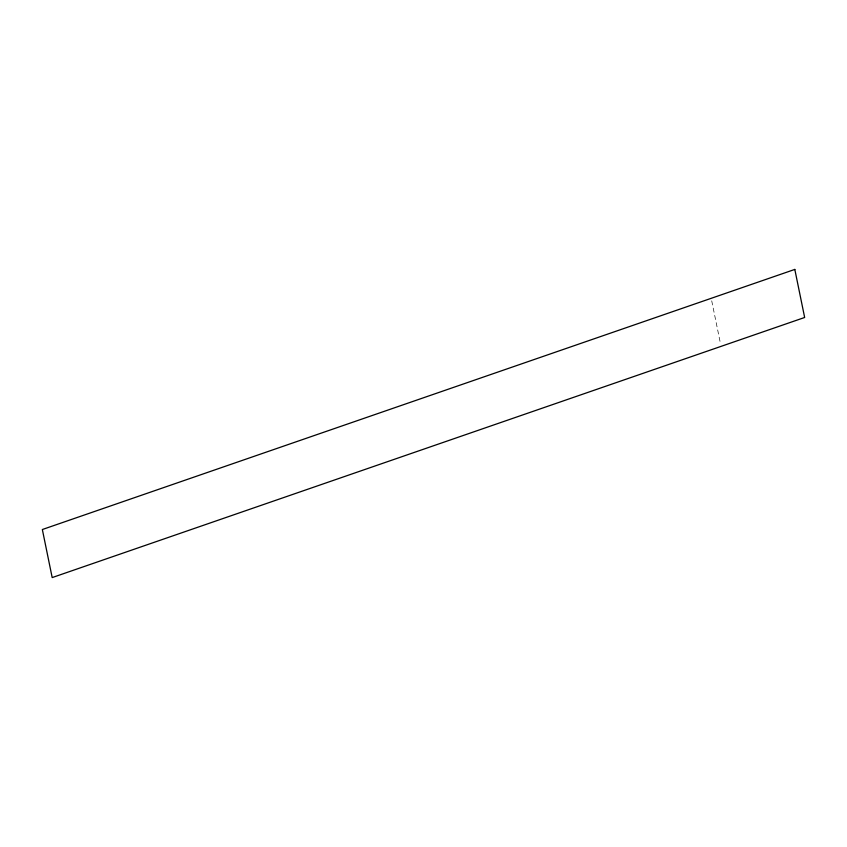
<?xml version="1.0" encoding="UTF-8"?>
<svg xmlns="http://www.w3.org/2000/svg" width="847" height="847" viewBox="0 0 847 847"><rect width="100%" height="100%" fill="white"/><g stroke="black" fill="none" stroke-linecap="round" stroke-linejoin="round"><path stroke-width="0.64" stroke-dasharray="4.24 3.18" d="M711.724 300.844L720.522 343.85"/><path stroke-width="1.27" d="M794.814 269.42L42.35 529.523L52.186 577.58L804.65 317.477L794.814 269.42"/></g></svg>
